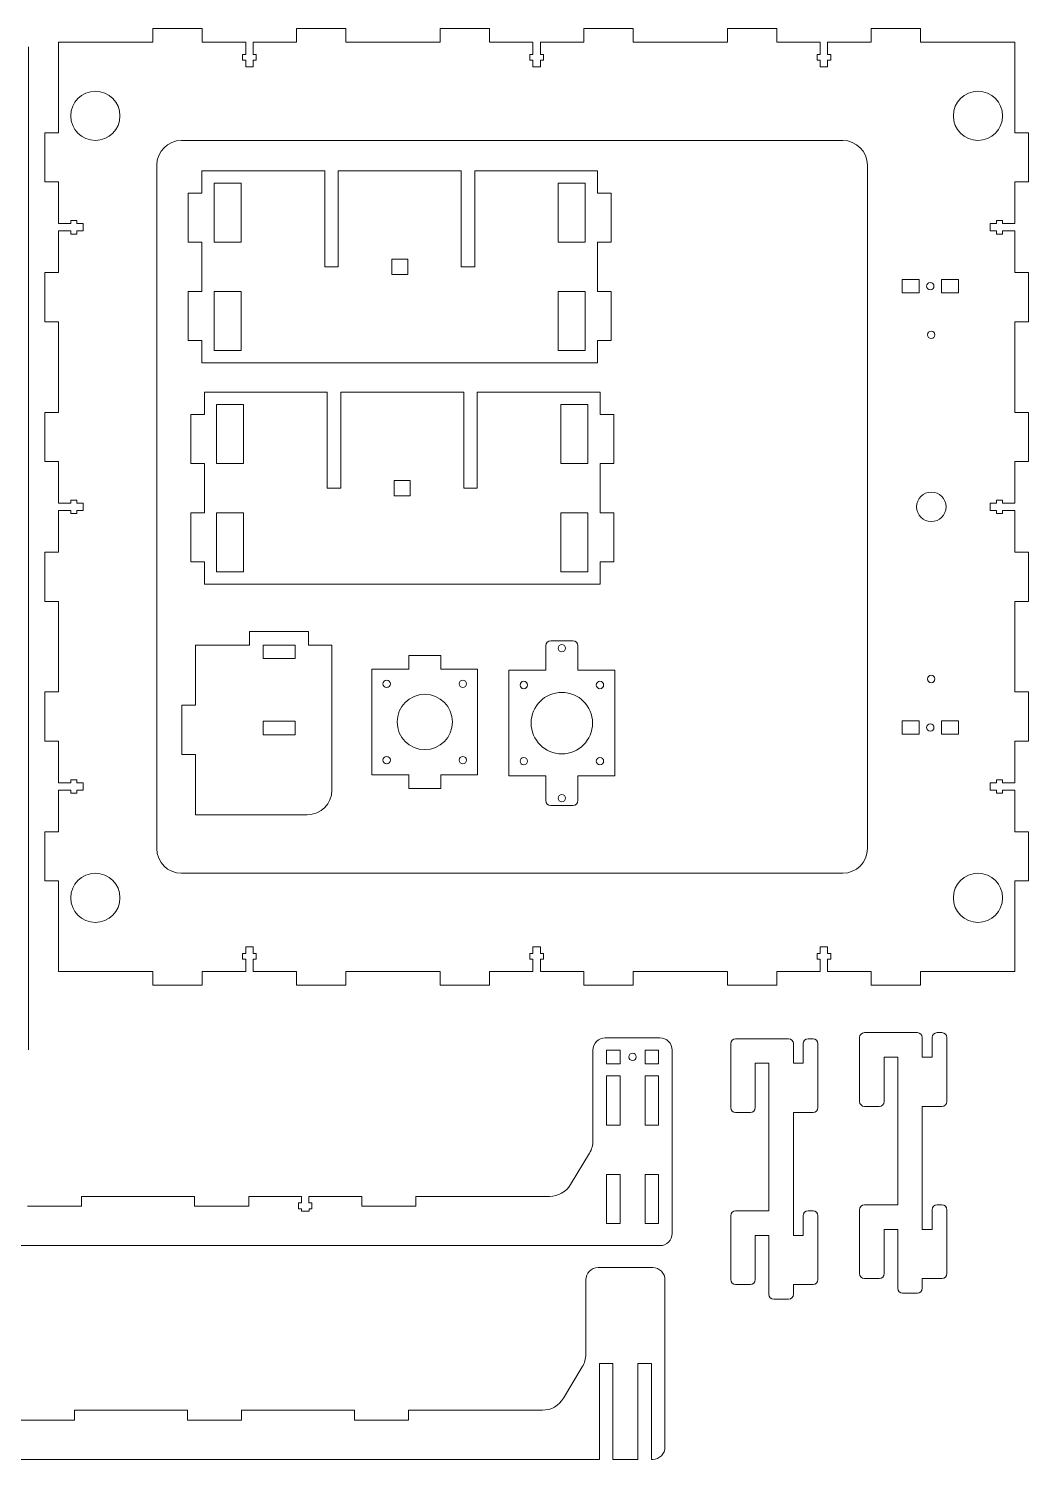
# Model space of a CAD drawing. Header units: millimetres. Extents: x 3 to 820, y 9 to 591.
# Drawn here: x 413 to 820, y 9 to 591 of the extents above; entities that cross this region are included whole.
import ezdxf

# ---------------------------------------------------------------- set-up
doc = ezdxf.new("R2010")
doc.units = ezdxf.units.MM

msp = doc.modelspace()

# ---------------------------------------------------------------- linework, layer by layer
at = {"color": 7, "linetype": 'Continuous', "lineweight": 15}
for p, q in [((463.46, 590.71), (463.46, 585.21)), ((463.46, 590.71), (483.46, 590.71)), ((483.46, 590.71), (483.46, 585.21)), ((521.89, 590.71), (521.89, 585.21)), ((521.89, 590.71), (541.89, 590.71)), ((541.89, 590.71), (541.89, 585.21)), ((580.32, 590.71), (580.32, 585.21)), ((580.32, 590.71), (600.32, 590.71)), ((600.32, 590.71), (600.32, 585.21)), ((638.75, 590.71), (638.75, 585.21)), ((638.75, 590.71), (658.75, 590.71)), ((658.75, 590.71), (658.75, 585.21)), ((697.18, 590.71), (697.18, 585.21)), ((697.18, 590.71), (717.18, 590.71)), ((717.18, 590.71), (717.18, 585.21)), ((755.6, 590.71), (755.6, 585.21)), ((755.6, 590.71), (775.6, 590.71)), ((775.6, 590.71), (775.6, 585.21)), ((412.88, 175.32), (412.88, 583.32)), ((425.03, 585.21), (425.03, 548.35)), ((463.46, 585.21), (425.03, 585.21)), ((501.18, 585.21), (483.46, 585.21)), ((501.18, 585.21), (501.18, 580.21)), ((504.18, 580.21), (504.18, 585.21)), ((521.89, 585.21), (504.18, 585.21)), ((580.32, 585.21), (541.89, 585.21)), ((618.03, 585.21), (600.32, 585.21)), ((618.03, 585.21), (618.03, 580.21)), ((621.03, 580.21), (621.03, 585.21)), ((638.75, 585.21), (621.03, 585.21)), ((697.18, 585.21), (658.75, 585.21)), ((734.89, 585.21), (717.18, 585.21)), ((734.89, 585.21), (734.89, 580.21)), ((737.89, 580.21), (737.89, 585.21)), ((755.6, 585.21), (737.89, 585.21)), ((814.03, 585.21), (775.6, 585.21)), ((814.03, 548.35), (814.03, 585.21)), ((501.18, 580.21), (499.93, 580.21)), ((499.93, 580.21), (499.93, 577.81)), ((499.93, 577.81), (501.18, 577.81)), ((501.18, 577.81), (501.18, 575.21)), ((505.43, 580.21), (504.18, 580.21)), ((504.18, 575.21), (504.18, 577.81)), ((504.18, 577.81), (505.43, 577.81)), ((505.43, 577.81), (505.43, 580.21)), ((618.03, 580.21), (616.78, 580.21)), ((616.78, 580.21), (616.78, 577.81)), ((616.78, 577.81), (618.03, 577.81)), ((618.03, 577.81), (618.03, 575.21)), ((622.28, 580.21), (621.03, 580.21)), ((621.03, 575.21), (621.03, 577.81)), ((621.03, 577.81), (622.28, 577.81)), ((622.28, 577.81), (622.28, 580.21)), ((734.89, 580.21), (733.64, 580.21)), ((733.64, 580.21), (733.64, 577.81)), ((733.64, 577.81), (734.89, 577.81)), ((734.89, 577.81), (734.89, 575.21)), ((739.14, 580.21), (737.89, 580.21)), ((737.89, 575.21), (737.89, 577.81)), ((737.89, 577.81), (739.14, 577.81)), ((739.14, 577.81), (739.14, 580.21)), ((501.18, 575.21), (504.18, 575.21)), ((618.03, 575.21), (621.03, 575.21)), ((734.89, 575.21), (737.89, 575.21)), ((419.53, 548.35), (419.53, 528.35)), ((419.53, 548.35), (425.03, 548.35)), ((819.53, 548.35), (814.03, 548.35)), ((819.53, 548.35), (819.53, 528.35)), ((744.03, 545.21), (475.03, 545.21)), ((465.03, 535.21), (465.03, 257.21)), ((483.32, 532.85), (483.32, 523.85)), ((533.32, 532.85), (483.32, 532.85)), ((533.32, 532.85), (533.32, 493.85)), ((538.82, 493.85), (538.82, 532.85)), ((588.82, 532.85), (538.82, 532.85)), ((588.82, 532.85), (588.82, 493.85)), ((594.32, 493.85), (594.32, 532.85)), ((644.32, 532.85), (594.32, 532.85)), ((644.32, 523.85), (644.32, 532.85)), ((754.03, 257.21), (754.03, 535.21)), ((419.53, 528.35), (425.03, 528.35)), ((425.03, 528.35), (425.03, 511.42)), ((477.82, 523.85), (477.82, 503.85)), ((483.32, 523.85), (477.82, 523.85)), ((499.31, 527.84), (488.33, 527.84)), ((488.33, 527.84), (488.33, 503.86)), ((499.31, 503.86), (499.31, 527.84)), ((639.31, 527.84), (628.33, 527.84)), ((628.33, 527.84), (628.33, 503.86)), ((639.31, 503.86), (639.31, 527.84)), ((649.82, 523.85), (644.32, 523.85)), ((649.82, 503.85), (649.82, 523.85)), ((819.53, 528.35), (814.03, 528.35)), ((814.03, 511.42), (814.03, 528.35)), ((432.43, 512.67), (430.03, 512.67)), ((430.03, 512.67), (430.03, 511.42)), ((432.43, 511.42), (432.43, 512.67)), ((809.03, 512.67), (806.63, 512.67)), ((806.63, 512.67), (806.63, 511.42)), ((809.03, 511.42), (809.03, 512.67)), ((430.03, 511.42), (425.03, 511.42)), ((425.03, 508.42), (425.03, 491.49)), ((425.03, 508.42), (430.03, 508.42)), ((430.03, 508.42), (430.03, 507.17)), ((430.03, 507.17), (432.43, 507.17)), ((435.03, 511.42), (432.43, 511.42)), ((432.43, 507.17), (432.43, 508.42)), ((432.43, 508.42), (435.03, 508.42)), ((435.03, 508.42), (435.03, 511.42)), ((806.63, 511.42), (804.03, 511.42)), ((804.03, 511.42), (804.03, 508.42)), ((804.03, 508.42), (806.63, 508.42)), ((806.63, 508.42), (806.63, 507.17)), ((806.63, 507.17), (809.03, 507.17)), ((814.03, 511.42), (809.03, 511.42)), ((809.03, 507.17), (809.03, 508.42)), ((809.03, 508.42), (814.03, 508.42)), ((814.03, 491.49), (814.03, 508.42)), ((477.82, 503.85), (483.32, 503.85)), ((483.32, 503.85), (483.32, 483.85)), ((488.33, 503.86), (499.31, 503.86)), ((628.33, 503.86), (639.31, 503.86)), ((644.32, 503.85), (649.82, 503.85)), ((644.32, 483.85), (644.32, 503.85)), ((567.06, 496.98), (560.59, 496.98)), ((560.59, 496.98), (560.59, 490.71)), ((567.06, 490.71), (567.06, 496.98)), ((419.53, 491.49), (419.53, 471.49)), ((419.53, 491.49), (425.03, 491.49)), ((533.32, 493.85), (538.82, 493.85)), ((560.59, 490.71), (567.06, 490.71)), ((588.82, 493.85), (594.32, 493.85)), ((819.53, 491.49), (814.03, 491.49)), ((819.53, 491.49), (819.53, 471.49)), ((477.82, 483.85), (477.82, 463.85)), ((483.32, 483.85), (477.82, 483.85)), ((499.31, 483.84), (488.33, 483.84)), ((488.33, 483.84), (488.33, 459.86)), ((499.31, 459.86), (499.31, 483.84)), ((628.33, 483.84), (628.33, 459.86)), ((639.31, 483.84), (628.33, 483.84)), ((639.31, 459.86), (639.31, 483.84)), ((649.82, 483.85), (644.32, 483.85)), ((649.82, 463.85), (649.82, 483.85)), ((775.13, 488.71), (768.13, 488.71)), ((768.13, 488.71), (768.13, 483.21)), ((768.13, 483.21), (775.13, 483.21)), ((775.13, 483.21), (775.13, 488.71)), ((791.13, 488.71), (784.13, 488.71)), ((784.13, 488.71), (784.13, 483.21)), ((784.13, 483.21), (791.13, 483.21)), ((791.13, 483.21), (791.13, 488.71)), ((419.53, 471.49), (425.03, 471.49)), ((425.03, 471.49), (425.03, 434.64)), ((819.53, 471.49), (814.03, 471.49)), ((814.03, 434.64), (814.03, 471.49)), ((477.82, 463.85), (483.32, 463.85)), ((483.32, 463.85), (483.32, 454.85)), ((488.33, 459.86), (499.31, 459.86)), ((628.33, 459.86), (639.31, 459.86)), ((644.32, 463.85), (649.82, 463.85)), ((644.32, 454.85), (644.32, 463.85)), ((483.32, 454.85), (644.32, 454.85)), ((484.36, 442.8), (484.36, 433.8)), ((534.36, 442.8), (484.36, 442.8)), ((534.36, 442.8), (534.36, 403.8)), ((539.86, 403.8), (539.86, 442.8)), ((589.86, 442.8), (539.86, 442.8)), ((589.86, 442.8), (589.86, 403.8)), ((595.36, 403.8), (595.36, 442.8)), ((645.36, 442.8), (595.36, 442.8)), ((645.36, 433.8), (645.36, 442.8)), ((500.34, 437.79), (489.37, 437.79)), ((489.37, 437.79), (489.37, 413.82)), ((500.34, 413.82), (500.34, 437.79)), ((640.34, 437.79), (629.37, 437.79)), ((629.37, 437.79), (629.37, 413.82)), ((640.34, 413.82), (640.34, 437.79)), ((419.53, 434.64), (419.53, 414.64)), ((419.53, 434.64), (425.03, 434.64)), ((478.86, 433.8), (478.86, 413.8)), ((484.36, 433.8), (478.86, 433.8)), ((650.86, 433.8), (645.36, 433.8)), ((650.86, 413.8), (650.86, 433.8)), ((819.53, 434.64), (814.03, 434.64)), ((819.53, 434.64), (819.53, 414.64)), ((419.53, 414.64), (425.03, 414.64)), ((425.03, 414.64), (425.03, 397.71)), ((478.86, 413.8), (484.36, 413.8)), ((484.36, 413.8), (484.36, 393.8)), ((489.37, 413.82), (500.34, 413.82)), ((629.37, 413.82), (640.34, 413.82)), ((645.36, 413.8), (650.86, 413.8)), ((645.36, 393.8), (645.36, 413.8)), ((819.53, 414.64), (814.03, 414.64)), ((814.03, 397.71), (814.03, 414.64)), ((534.36, 403.8), (539.86, 403.8)), ((568.09, 406.94), (561.62, 406.94)), ((561.62, 406.94), (561.62, 400.67)), ((568.09, 400.67), (568.09, 406.94)), ((589.86, 403.8), (595.36, 403.8)), ((430.03, 397.71), (425.03, 397.71)), ((432.43, 398.96), (430.03, 398.96)), ((430.03, 398.96), (430.03, 397.71)), ((432.43, 397.71), (432.43, 398.96)), ((435.03, 397.71), (432.43, 397.71)), ((435.03, 394.71), (435.03, 397.71)), ((561.62, 400.67), (568.09, 400.67)), ((806.63, 397.71), (804.03, 397.71)), ((804.03, 397.71), (804.03, 394.71)), ((809.03, 398.96), (806.63, 398.96)), ((806.63, 398.96), (806.63, 397.71)), ((809.03, 397.71), (809.03, 398.96)), ((814.03, 397.71), (809.03, 397.71)), ((425.03, 394.71), (425.03, 377.78)), ((425.03, 394.71), (430.03, 394.71)), ((430.03, 394.71), (430.03, 393.46)), ((430.03, 393.46), (432.43, 393.46)), ((432.43, 393.46), (432.43, 394.71)), ((432.43, 394.71), (435.03, 394.71)), ((478.86, 393.8), (478.86, 373.8)), ((484.36, 393.8), (478.86, 393.8)), ((500.34, 393.79), (489.37, 393.79)), ((489.37, 393.79), (489.37, 369.82)), ((500.34, 369.82), (500.34, 393.79)), ((629.37, 393.79), (629.37, 369.82)), ((640.34, 393.79), (629.37, 393.79)), ((640.34, 369.82), (640.34, 393.79)), ((650.86, 393.8), (645.36, 393.8)), ((650.86, 373.8), (650.86, 393.8)), ((804.03, 394.71), (806.63, 394.71)), ((806.63, 394.71), (806.63, 393.46)), ((806.63, 393.46), (809.03, 393.46)), ((809.03, 393.46), (809.03, 394.71)), ((809.03, 394.71), (814.03, 394.71)), ((814.03, 377.78), (814.03, 394.71)), ((419.53, 377.78), (419.53, 357.78)), ((419.53, 377.78), (425.03, 377.78)), ((478.86, 373.8), (484.36, 373.8)), ((484.36, 373.8), (484.36, 364.8)), ((645.36, 373.8), (650.86, 373.8)), ((645.36, 364.8), (645.36, 373.8)), ((819.53, 377.78), (814.03, 377.78)), ((819.53, 377.78), (819.53, 357.78)), ((489.37, 369.82), (500.34, 369.82)), ((629.37, 369.82), (640.34, 369.82)), ((484.36, 364.8), (645.36, 364.8)), ((419.53, 357.78), (425.03, 357.78)), ((425.03, 357.78), (425.03, 320.92)), ((819.53, 357.78), (814.03, 357.78)), ((814.03, 320.92), (814.03, 357.78)), ((502.74, 345.51), (502.74, 340.01)), ((526.74, 345.51), (502.74, 345.51)), ((526.74, 340.01), (526.74, 345.51)), ((480.74, 315.51), (480.74, 340.01)), ((502.74, 340.01), (480.74, 340.01)), ((508.24, 340.01), (508.24, 334.51)), ((521.24, 340.01), (508.24, 340.01)), ((521.24, 334.51), (521.24, 340.01)), ((536.24, 340.01), (526.74, 340.01)), ((536.24, 281.01), (536.24, 340.01)), ((623.27, 339.76), (623.27, 329.76)), ((634.27, 341.76), (625.27, 341.76)), ((636.27, 329.76), (636.27, 339.76)), ((508.24, 334.51), (521.24, 334.51)), ((567.52, 335.73), (567.52, 330.23)), ((580.52, 335.73), (567.52, 335.73)), ((580.52, 330.23), (580.52, 335.73)), ((552.52, 330.23), (552.52, 287.23)), ((567.52, 330.23), (552.52, 330.23)), ((595.52, 330.23), (580.52, 330.23)), ((595.52, 287.23), (595.52, 330.23)), ((608.27, 329.76), (608.27, 286.76)), ((623.27, 329.76), (608.27, 329.76)), ((651.27, 329.76), (636.27, 329.76)), ((651.27, 286.76), (651.27, 329.76)), ((419.53, 320.92), (419.53, 300.92)), ((419.53, 320.92), (425.03, 320.92)), ((819.53, 320.92), (814.03, 320.92)), ((819.53, 320.92), (819.53, 300.92)), ((475.24, 295.51), (475.24, 315.51)), ((480.74, 315.51), (475.24, 315.51)), ((521.24, 309.01), (508.24, 309.01)), ((508.24, 309.01), (508.24, 303.51)), ((521.24, 303.51), (521.24, 309.01)), ((768.13, 309.21), (768.13, 303.71)), ((775.13, 309.21), (768.13, 309.21)), ((775.13, 303.71), (775.13, 309.21)), ((784.13, 309.21), (784.13, 303.71)), ((791.13, 309.21), (784.13, 309.21)), ((791.13, 303.71), (791.13, 309.21)), ((508.24, 303.51), (521.24, 303.51)), ((768.13, 303.71), (775.13, 303.71)), ((784.13, 303.71), (791.13, 303.71)), ((419.53, 300.92), (425.03, 300.92)), ((425.03, 300.92), (425.03, 283.99)), ((819.53, 300.92), (814.03, 300.92)), ((814.03, 283.99), (814.03, 300.92)), ((475.24, 295.51), (480.74, 295.51)), ((480.74, 271.01), (480.74, 295.51)), ((432.43, 285.24), (430.03, 285.24)), ((430.03, 285.24), (430.03, 283.99)), ((432.43, 283.99), (432.43, 285.24)), ((552.52, 287.23), (567.52, 287.23)), ((567.52, 287.23), (567.52, 281.73)), ((580.52, 281.73), (580.52, 287.23)), ((580.52, 287.23), (595.52, 287.23)), ((608.27, 286.76), (623.27, 286.76)), ((623.27, 286.76), (623.27, 276.76)), ((636.27, 276.76), (636.27, 286.76)), ((636.27, 286.76), (651.27, 286.76)), ((809.03, 285.24), (806.63, 285.24)), ((806.63, 285.24), (806.63, 283.99)), ((809.03, 283.99), (809.03, 285.24)), ((430.03, 283.99), (425.03, 283.99)), ((425.03, 280.99), (425.03, 264.07)), ((425.03, 280.99), (430.03, 280.99)), ((430.03, 280.99), (430.03, 279.74)), ((430.03, 279.74), (432.43, 279.74)), ((435.03, 283.99), (432.43, 283.99)), ((432.43, 279.74), (432.43, 280.99)), ((432.43, 280.99), (435.03, 280.99)), ((435.03, 280.99), (435.03, 283.99)), ((567.52, 281.73), (580.52, 281.73)), ((806.63, 283.99), (804.03, 283.99)), ((804.03, 283.99), (804.03, 280.99)), ((804.03, 280.99), (806.63, 280.99)), ((806.63, 280.99), (806.63, 279.74)), ((806.63, 279.74), (809.03, 279.74)), ((814.03, 283.99), (809.03, 283.99)), ((809.03, 279.74), (809.03, 280.99)), ((809.03, 280.99), (814.03, 280.99)), ((814.03, 264.07), (814.03, 280.99)), ((625.27, 274.76), (634.27, 274.76)), ((480.74, 271.01), (526.24, 271.01)), ((419.53, 264.07), (419.53, 244.07)), ((419.53, 264.07), (425.03, 264.07)), ((819.53, 264.07), (814.03, 264.07)), ((819.53, 264.07), (819.53, 244.07)), ((475.03, 247.21), (744.03, 247.21)), ((419.53, 244.07), (425.03, 244.07)), ((425.03, 244.07), (425.03, 207.21)), ((819.53, 244.07), (814.03, 244.07)), ((814.03, 207.21), (814.03, 244.07)), ((504.18, 217.21), (501.18, 217.21)), ((501.18, 217.21), (501.18, 214.61)), ((504.18, 214.61), (504.18, 217.21)), ((621.03, 217.21), (618.03, 217.21)), ((618.03, 217.21), (618.03, 214.61)), ((621.03, 214.61), (621.03, 217.21)), ((737.89, 217.21), (734.89, 217.21)), ((734.89, 217.21), (734.89, 214.61)), ((737.89, 214.61), (737.89, 217.21)), ((501.18, 214.61), (499.93, 214.61)), ((499.93, 214.61), (499.93, 212.21)), ((499.93, 212.21), (501.18, 212.21)), ((501.18, 212.21), (501.18, 207.21)), ((505.43, 214.61), (504.18, 214.61)), ((504.18, 207.21), (504.18, 212.21)), ((504.18, 212.21), (505.43, 212.21)), ((505.43, 212.21), (505.43, 214.61)), ((618.03, 214.61), (616.78, 214.61)), ((616.78, 214.61), (616.78, 212.21)), ((616.78, 212.21), (618.03, 212.21)), ((618.03, 212.21), (618.03, 207.21)), ((622.28, 214.61), (621.03, 214.61)), ((621.03, 207.21), (621.03, 212.21)), ((621.03, 212.21), (622.28, 212.21)), ((622.28, 212.21), (622.28, 214.61)), ((734.89, 214.61), (733.64, 214.61)), ((733.64, 214.61), (733.64, 212.21)), ((733.64, 212.21), (734.89, 212.21)), ((734.89, 212.21), (734.89, 207.21)), ((739.14, 214.61), (737.89, 214.61)), ((737.89, 207.21), (737.89, 212.21)), ((737.89, 212.21), (739.14, 212.21)), ((739.14, 212.21), (739.14, 214.61)), ((425.03, 207.21), (463.46, 207.21)), ((463.46, 201.71), (463.46, 207.21)), ((483.46, 207.21), (501.18, 207.21)), ((483.46, 201.71), (483.46, 207.21)), ((504.18, 207.21), (521.89, 207.21)), ((521.89, 201.71), (521.89, 207.21)), ((541.89, 207.21), (580.32, 207.21)), ((541.89, 201.71), (541.89, 207.21)), ((580.32, 201.71), (580.32, 207.21)), ((600.32, 207.21), (618.03, 207.21)), ((600.32, 201.71), (600.32, 207.21)), ((621.03, 207.21), (638.75, 207.21)), ((638.75, 201.71), (638.75, 207.21)), ((658.75, 207.21), (697.18, 207.21)), ((658.75, 201.71), (658.75, 207.21)), ((697.18, 201.71), (697.18, 207.21)), ((717.18, 207.21), (734.89, 207.21)), ((717.18, 201.71), (717.18, 207.21)), ((737.89, 207.21), (755.6, 207.21)), ((755.6, 201.71), (755.6, 207.21)), ((775.6, 207.21), (814.03, 207.21)), ((775.6, 201.71), (775.6, 207.21)), ((463.46, 201.71), (483.46, 201.71)), ((521.89, 201.71), (541.89, 201.71)), ((580.32, 201.71), (600.32, 201.71)), ((638.75, 201.71), (658.75, 201.71)), ((697.18, 201.71), (717.18, 201.71)), ((755.6, 201.71), (775.6, 201.71)), ((774.37, 182.38), (752.87, 182.38)), ((782.37, 182.38), (784.37, 182.38)), ((642.44, 175.25), (642.44, 138.52)), ((647.44, 180.25), (669.64, 180.25)), ((653.44, 175.25), (647.94, 175.25)), ((647.94, 175.25), (647.94, 169.75)), ((653.44, 169.75), (653.44, 175.25)), ((669.14, 175.25), (663.64, 175.25)), ((663.64, 175.25), (663.64, 169.75)), ((669.14, 169.75), (669.14, 175.25)), ((674.64, 100.75), (674.64, 175.25)), ((698.45, 177.92), (698.45, 151.92)), ((721.95, 179.92), (700.45, 179.92)), ((723.95, 169.92), (723.95, 177.92)), ((727.95, 169.92), (727.95, 177.92)), ((729.95, 179.92), (731.95, 179.92)), ((733.95, 177.92), (733.95, 151.92)), ((750.87, 180.38), (750.87, 154.38)), ((776.37, 172.38), (776.37, 180.38)), ((780.37, 172.38), (780.37, 180.38)), ((786.37, 180.38), (786.37, 154.38)), ((647.94, 169.75), (653.44, 169.75)), ((663.64, 169.75), (669.14, 169.75)), ((708.45, 169.92), (713.95, 169.92)), ((708.45, 151.92), (708.45, 169.92)), ((713.95, 169.92), (713.95, 109.92)), ((723.95, 169.92), (727.95, 169.92)), ((760.87, 172.38), (766.37, 172.38)), ((760.87, 154.38), (760.87, 172.38)), ((766.37, 172.38), (766.37, 112.38)), ((776.37, 172.38), (780.37, 172.38)), ((653.44, 164.75), (647.94, 164.75)), ((647.94, 164.75), (647.94, 144.75)), ((653.44, 144.75), (653.44, 164.75)), ((669.13, 164.75), (663.63, 164.75)), ((663.63, 164.75), (663.63, 144.75)), ((669.13, 144.75), (669.13, 164.75)), ((752.87, 152.38), (758.87, 152.38)), ((784.37, 152.38), (776.37, 152.38)), ((776.37, 102.38), (776.37, 152.38)), ((700.45, 149.92), (706.45, 149.92)), ((731.95, 149.92), (723.95, 149.92)), ((723.95, 99.92), (723.95, 149.92)), ((647.94, 144.75), (653.44, 144.75)), ((663.63, 144.75), (669.13, 144.75)), ((641.01, 133.38), (633.35, 120.61)), ((653.44, 124.75), (647.94, 124.75)), ((647.94, 124.75), (647.94, 104.75)), ((653.44, 104.75), (653.44, 124.75)), ((669.13, 124.75), (663.63, 124.75)), ((663.63, 124.75), (663.63, 104.75)), ((669.13, 104.75), (669.13, 124.75)), ((434.46, 111.75), (412.46, 111.75)), ((434.46, 115.75), (434.46, 111.75)), ((480.41, 115.75), (434.46, 115.75)), ((480.41, 115.75), (480.41, 111.75)), ((502.41, 111.75), (480.41, 111.75)), ((502.41, 115.75), (502.41, 111.75)), ((523.89, 115.75), (502.41, 115.75)), ((522.64, 113.15), (523.89, 113.15)), ((522.64, 110.75), (522.64, 113.15)), ((523.81, 110.75), (522.64, 110.75)), ((523.81, 109.75), (523.81, 110.75)), ((523.89, 113.15), (523.89, 115.75)), ((526.89, 115.75), (526.89, 113.15)), ((548.37, 115.75), (526.89, 115.75)), ((526.89, 113.15), (528.14, 113.15)), ((526.97, 110.75), (526.97, 109.75)), ((528.14, 110.75), (526.97, 110.75)), ((528.14, 113.15), (528.14, 110.75)), ((548.37, 115.75), (548.37, 111.75)), ((570.37, 111.75), (548.37, 111.75)), ((570.37, 115.75), (570.37, 111.75)), ((624.77, 115.75), (570.37, 115.75)), ((766.37, 112.38), (752.87, 112.38)), ((782.37, 112.38), (784.37, 112.38)), ((526.97, 109.75), (523.81, 109.75)), ((647.94, 104.75), (653.44, 104.75)), ((663.63, 104.75), (669.13, 104.75)), ((698.45, 107.92), (698.45, 81.92)), ((713.95, 109.92), (700.45, 109.92)), ((727.95, 99.92), (727.95, 107.92)), ((729.95, 109.92), (731.95, 109.92)), ((733.95, 107.92), (733.95, 81.92)), ((750.87, 110.38), (750.87, 84.38)), ((780.37, 102.38), (780.37, 110.38)), ((786.37, 110.38), (786.37, 84.38)), ((708.45, 99.92), (713.95, 99.92)), ((708.45, 81.92), (708.45, 99.92)), ((713.95, 99.92), (713.95, 75.92)), ((723.95, 99.92), (727.95, 99.92)), ((760.87, 102.38), (766.37, 102.38)), ((760.87, 84.38), (760.87, 102.38)), ((766.37, 102.38), (766.37, 78.38)), ((776.37, 102.38), (780.37, 102.38)), ((353.75, 95.75), (669.64, 95.75)), ((639.52, 81.83), (639.52, 51.6)), ((666.72, 86.83), (644.52, 86.83)), ((671.72, 13.83), (671.72, 81.83)), ((752.87, 82.38), (758.87, 82.38)), ((784.37, 82.38), (776.37, 82.38)), ((776.37, 78.38), (776.37, 82.38)), ((700.45, 79.92), (706.45, 79.92)), ((731.95, 79.92), (723.95, 79.92)), ((723.95, 75.92), (723.95, 79.92)), ((774.37, 76.38), (768.37, 76.38)), ((721.95, 73.92), (715.95, 73.92)), ((645.02, 47.83), (650.52, 47.83)), ((645.02, 8.83), (645.02, 47.83)), ((650.52, 47.83), (650.52, 8.83)), ((660.72, 47.83), (666.22, 47.83)), ((660.72, 8.83), (660.72, 47.83)), ((666.22, 47.83), (666.22, 8.83)), ((638.1, 46.45), (630.43, 33.68)), ((431.54, 24.83), (409.54, 24.83)), ((431.54, 28.83), (431.54, 24.83)), ((477.5, 28.83), (431.54, 28.83)), ((477.5, 28.83), (477.5, 24.83)), ((499.5, 24.83), (477.5, 24.83)), ((499.5, 28.83), (499.5, 24.83)), ((545.45, 28.83), (499.5, 28.83)), ((545.45, 28.83), (545.45, 24.83)), ((567.45, 24.83), (545.45, 24.83)), ((567.45, 28.83), (567.45, 24.83)), ((621.86, 28.83), (567.45, 28.83)), ((350.83, 8.83), (645.02, 8.83)), ((650.52, 8.83), (660.72, 8.83)), ((666.22, 8.83), (666.72, 8.83))]:
    msp.add_line(p, q, dxfattribs=at)
for centre, radius in [((440.03, 555.21), 10), ((799.03, 555.21), 10), ((779.63, 485.96), 1.5), ((780.03, 466.21), 1.5), ((780.03, 396.21), 6), ((629.77, 338.76), 1.5), ((780.03, 326.21), 1.5), ((558.52, 324.23), 1.5), ((589.52, 324.23), 1.5), ((614.27, 323.76), 1.5), ((629.77, 308.26), 12.5), ((645.27, 323.76), 1.5), ((574.02, 308.73), 11.25), ((779.63, 306.46), 1.5), ((558.52, 293.23), 1.5), ((589.52, 293.23), 1.5), ((614.27, 292.76), 1.5), ((645.27, 292.76), 1.5), ((629.77, 277.76), 1.5), ((440.03, 237.21), 10), ((799.03, 237.21), 10), ((658.54, 172.5), 1.5)]:
    msp.add_circle(centre, radius, dxfattribs=at)
for centre, radius, start, end in [((475.03, 535.21), 10, 90, 180), ((744.03, 535.21), 10, 0, 90), ((625.27, 339.76), 2, 90, 180), ((634.27, 339.76), 2, 0, 90), ((526.24, 281.01), 10, 270, 0), ((625.27, 276.76), 2, 180, 270), ((634.27, 276.76), 2, 270, 0), ((475.03, 257.21), 10, 180, 270), ((744.03, 257.21), 10, 270, 0), ((752.87, 180.38), 2, 90, 180), ((774.37, 180.38), 2, 0, 90), ((782.37, 180.38), 2, 90, 180), ((784.37, 180.38), 2, 0, 90), ((647.44, 175.25), 5, 90, 180), ((669.64, 175.25), 5, 0, 90), ((700.45, 177.92), 2, 90, 180), ((721.95, 177.92), 2, 0, 90), ((729.95, 177.92), 2, 90, 180), ((731.95, 177.92), 2, 0, 90), ((700.45, 151.92), 2, 180, 270), ((706.45, 151.92), 2, 270, 0), ((731.95, 151.92), 2, 270, 0), ((752.87, 154.38), 2, 180, 270), ((758.87, 154.38), 2, 270, 0), ((784.37, 154.38), 2, 270, 0), ((632.44, 138.52), 10, 329.03624, 0), ((624.77, 125.75), 10, 270, 329.03624), ((752.87, 110.38), 2, 90, 180), ((782.37, 110.38), 2, 90, 180), ((784.37, 110.38), 2, 0, 90), ((700.45, 107.92), 2, 90, 180), ((729.95, 107.92), 2, 90, 180), ((731.95, 107.92), 2, 0, 90), ((669.64, 100.75), 5, 270, 0), ((644.52, 81.83), 5, 90, 180), ((666.72, 81.83), 5, 0, 90), ((700.45, 81.92), 2, 180, 270), ((706.45, 81.92), 2, 270, 0), ((731.95, 81.92), 2, 270, 0), ((752.87, 84.38), 2, 180, 270), ((758.87, 84.38), 2, 270, 0), ((784.37, 84.38), 2, 270, 0), ((715.95, 75.92), 2, 180, 270), ((721.95, 75.92), 2, 270, 0), ((768.37, 78.38), 2, 180, 270), ((774.37, 78.38), 2, 270, 0), ((629.52, 51.6), 10, 329.03624, 0), ((621.86, 38.83), 10, 270, 329.03624), ((666.72, 13.83), 5, 270, 0)]:
    msp.add_arc(centre, radius, start, end, dxfattribs=at)

doc.saveas('drawing.dxf')
